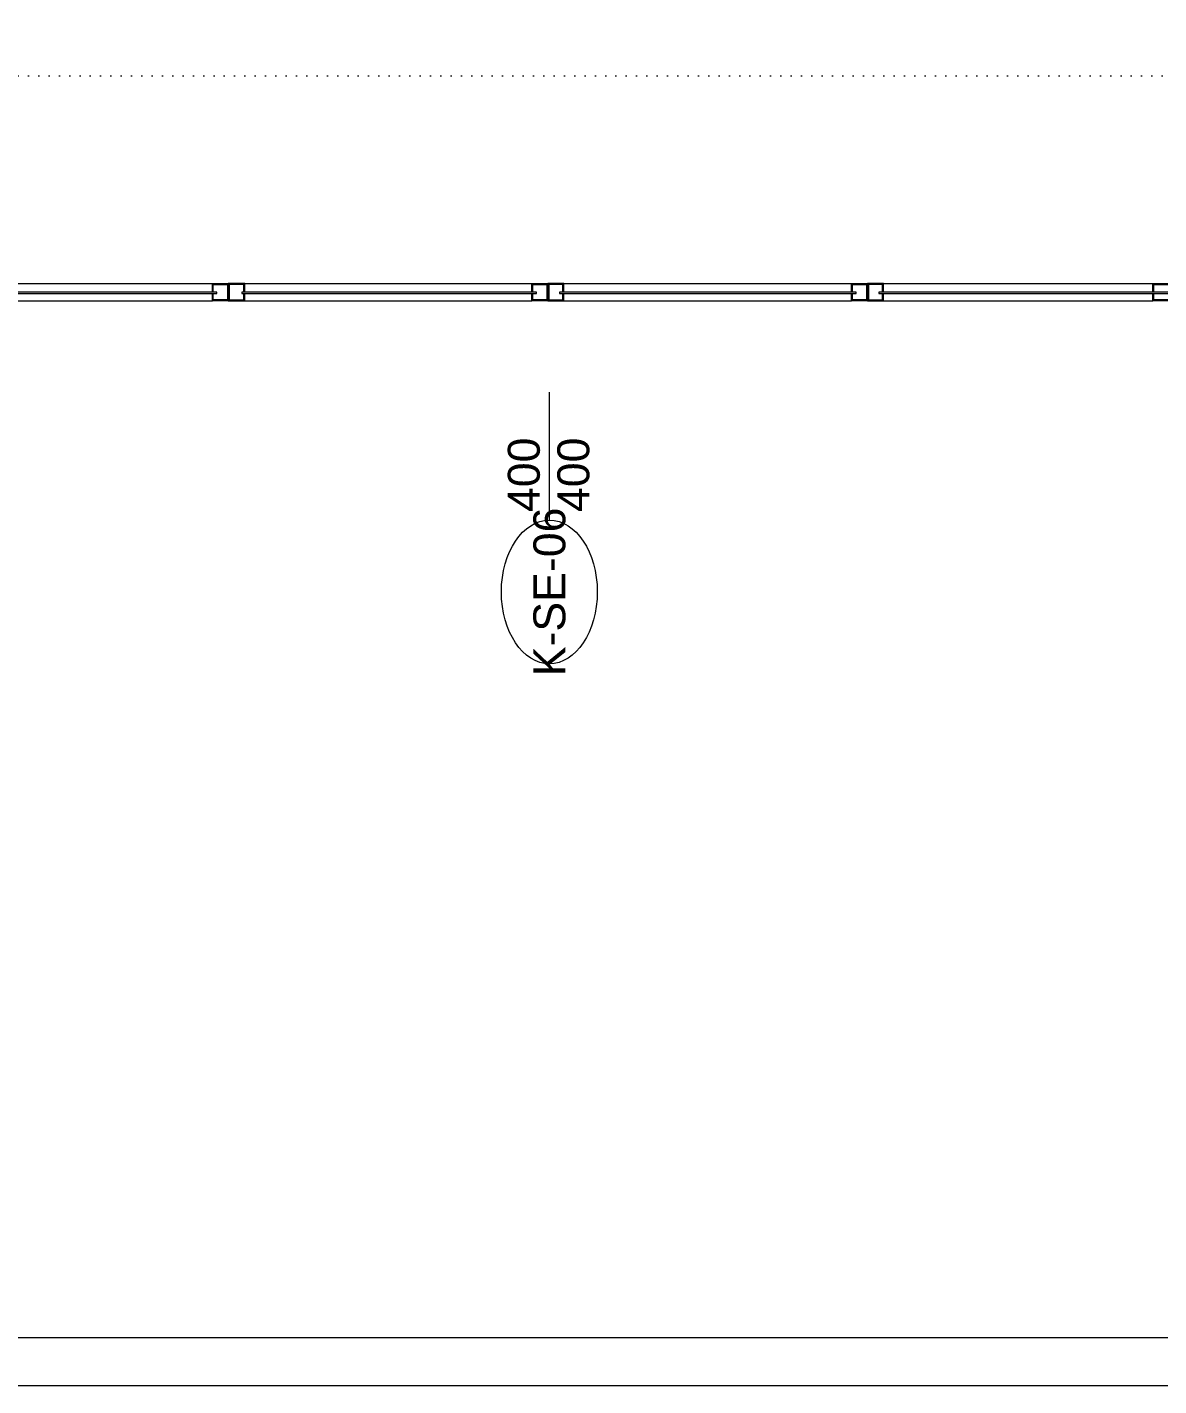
# Model space of a CAD drawing. Extents: x -2012 to 34975, y -1043 to 8321.
# Drawn here: x 2177.5 to 2531.5, y 0 to 425.3 of the extents above; entities that cross this region are included whole.
import ezdxf
from ezdxf.enums import TextEntityAlignment as Align

# ---------------------------------------------------------------- set-up
doc = ezdxf.new("R2010")
doc.units = 0
doc.header["$LTSCALE"] = 25
doc.linetypes.add('DOT2', pattern=[0.125, 0, -0.125])
doc.layers.get('0').update_dxf_attribs({"color": 9, "lineweight": 9})
for name, color, linetype, lineweight in [('06D', 9, 'Continuous', 9), ('10', 9, 'Continuous', 9), ('15', 9, 'Continuous', 9), ('20', 9, 'DOT2', 9), ('22', 8, 'Continuous', 9)]:
    doc.layers.add(name, color=color, linetype=linetype, lineweight=lineweight)
doc.styles.add('Arial', font='arial.ttf', dxfattribs={"height": 2.5})

# ---------------------------------------------------------------- blocks, each defined once
blk = doc.blocks.new('0_doorno')
blk.add_lwpolyline([(4.5, 0), (12.5, 0)])
blk.add_ellipse((0, 0), major_axis=(-4.5, 0), ratio=0.666667)
at = {"style": 'Arial'}
blk.add_attdef('YUKSEKLIK', text='', height=2, dxfattribs=at).set_placement((5, 5.9), align=Align.TOP_LEFT)
blk.add_attdef('KAPINO', text='', height=1.4, dxfattribs=at).set_placement((-0.019, -0.035), align=Align.MIDDLE)
blk.add_attdef('GENISLIK', text='', height=2, dxfattribs=at).set_placement((5, -1.895), align=Align.BOTTOM_LEFT)
blk = doc.blocks.new('p-seksiyonel-5851')
at = {"layer": '06D'}
for points in [[(-13.45, 2.7), (-97.66, 2.7)], [(86.65, 2.7), (-3.35, 2.7)], [(186.45, 2.7), (96.65, 2.7)], [(280.97, 2.7), (196.65, 2.7)], [(-13.35, -2.7), (-97.66, -2.7)], [(86.65, -2.7), (-3.35, -2.7)], [(186.45, -2.7), (96.65, -2.7)], [(280.97, -2.7), (196.65, -2.7)]]:
    blk.add_lwpolyline(points, dxfattribs=at)
at = {"layer": '10'}
for points in [[(-97.66, -0.05), (-97.66, -2.7), (-102.86, -2.7), (-102.86, 2.7), (-97.66, 2.7), (-97.66, 0.45)], [(-97.96, -0.05), (-97.96, -2.4), (-102.56, -2.4), (-102.56, 2.4), (-97.96, 2.4), (-97.96, 0.45)], [(-13.35, -0.05), (-13.35, -2.7), (-8.35, -2.7), (-8.35, 2.7), (-13.35, 2.7), (-13.35, 0.45)], [(-13.05, -0.05), (-13.05, -2.4), (-8.65, -2.4), (-8.65, 2.4), (-13.05, 2.4), (-13.05, 0.45)], [(-3.35, -0.05), (-3.35, -2.7), (-8.35, -2.7), (-8.35, 2.7), (-3.35, 2.7), (-3.35, 0.45)], [(-3.65, -0.05), (-3.65, -2.4), (-8.05, -2.4), (-8.05, 2.4), (-3.65, 2.4), (-3.65, 0.45)], [(86.65, -0.05), (86.65, -2.7), (91.65, -2.7), (91.65, 2.7), (86.65, 2.7), (86.65, 0.45)], [(86.95, -0.05), (86.95, -2.4), (91.35, -2.4), (91.35, 2.4), (86.95, 2.4), (86.95, 0.45)], [(91.65, 2.7), (96.65, 2.7), (96.65, 0.45)], [(96.65, -0.05), (96.65, -2.7), (91.65, -2.7), (91.65, 2.7)], [(96.65, -0.05), (96.65, -2.7), (91.65, -2.7), (91.65, 2.7), (96.65, 2.7), (96.65, 0.45)], [(96.35, -0.05), (96.35, -2.4), (91.95, -2.4), (91.95, 2.4), (96.35, 2.4), (96.35, 0.45)], [(186.45, -0.05), (186.45, -2.7), (191.65, -2.7), (191.65, 2.7), (186.45, 2.7), (186.45, 0.45)], [(186.75, -0.05), (186.75, -2.4), (191.35, -2.4), (191.35, 2.4), (186.75, 2.4), (186.75, 0.45)], [(191.65, 2.7), (196.65, 2.7), (196.65, 0.45)], [(196.65, -0.05), (196.65, -2.7), (191.65, -2.7), (191.65, 2.7)], [(196.65, -0.05), (196.65, -2.7), (191.65, -2.7), (191.65, 2.7), (196.65, 2.7), (196.65, 0.45)], [(196.35, -0.05), (196.35, -2.4), (191.95, -2.4), (191.95, 2.4), (196.35, 2.4), (196.35, 0.45)]]:
    blk.add_lwpolyline(points, dxfattribs=at)
at = {"layer": '15'}
blk.add_lwpolyline([(-106.05, -0.05), (-11.85, -0.05), (-11.85, 0.45), (-106.05, 0.45), (-106.05, -0.05)], dxfattribs=at)
for points in [[(88.05, 0.45), (-4.85, 0.45), (-4.85, -0.05), (88.05, -0.05)], [(187.44, 0.45), (95.2, 0.45), (95.2, -0.05), (187.44, -0.05)], [(281.96, 0.45), (195.2, 0.45), (195.2, -0.05), (281.96, -0.05)]]:
    blk.add_lwpolyline(points, close=True, dxfattribs=at)
at = {"layer": '20'}
blk.add_lwpolyline([(-116.7, -1.22), (-116.7, -67.69), (299.99, -67.69), (299.99, -1.22)], dxfattribs=at)

msp = doc.modelspace()

# ---------------------------------------------------------------- linework, layer by layer
at = {"color": 4}
for points in [[(6995, 0), (0, 0), (0, 4205), (6995, 4205)], [(80, 4190), (6455.06, 4190), (6455.06, 15), (80, 15)]]:
    msp.add_lwpolyline(points, close=True, dxfattribs=at)

# ---------------------------------------------------------------- block references
at = {"rotation": 180}
msp.add_blockref('p-seksiyonel-5851', (2432.04, 342.31), dxfattribs=at)
at = {"layer": '22'}
ref = msp.add_blockref('0_doorno', (2340.84, 248.5), dxfattribs=dict(at, xscale=5, yscale=5, zscale=5, rotation=90))
ref.add_attrib('KAPINO', 'K-SE-06', dxfattribs={"layer": '0', "height": 10, "rotation": 90, "style": 'Arial'}).set_placement((2340.84, 248.5), align=Align.MIDDLE)
ref.add_attrib('GENISLIK', '400', dxfattribs={"layer": '0', "height": 10, "rotation": 90, "style": 'Arial'}).set_placement((2340.84, 273.5), align=Align.BOTTOM_LEFT)
ref.add_attrib('YUKSEKLIK', '400', dxfattribs={"layer": '0', "height": 10, "rotation": 90, "style": 'Arial'}).set_placement((2343.34, 273.5), align=Align.TOP_LEFT)

doc.saveas('drawing.dxf')
